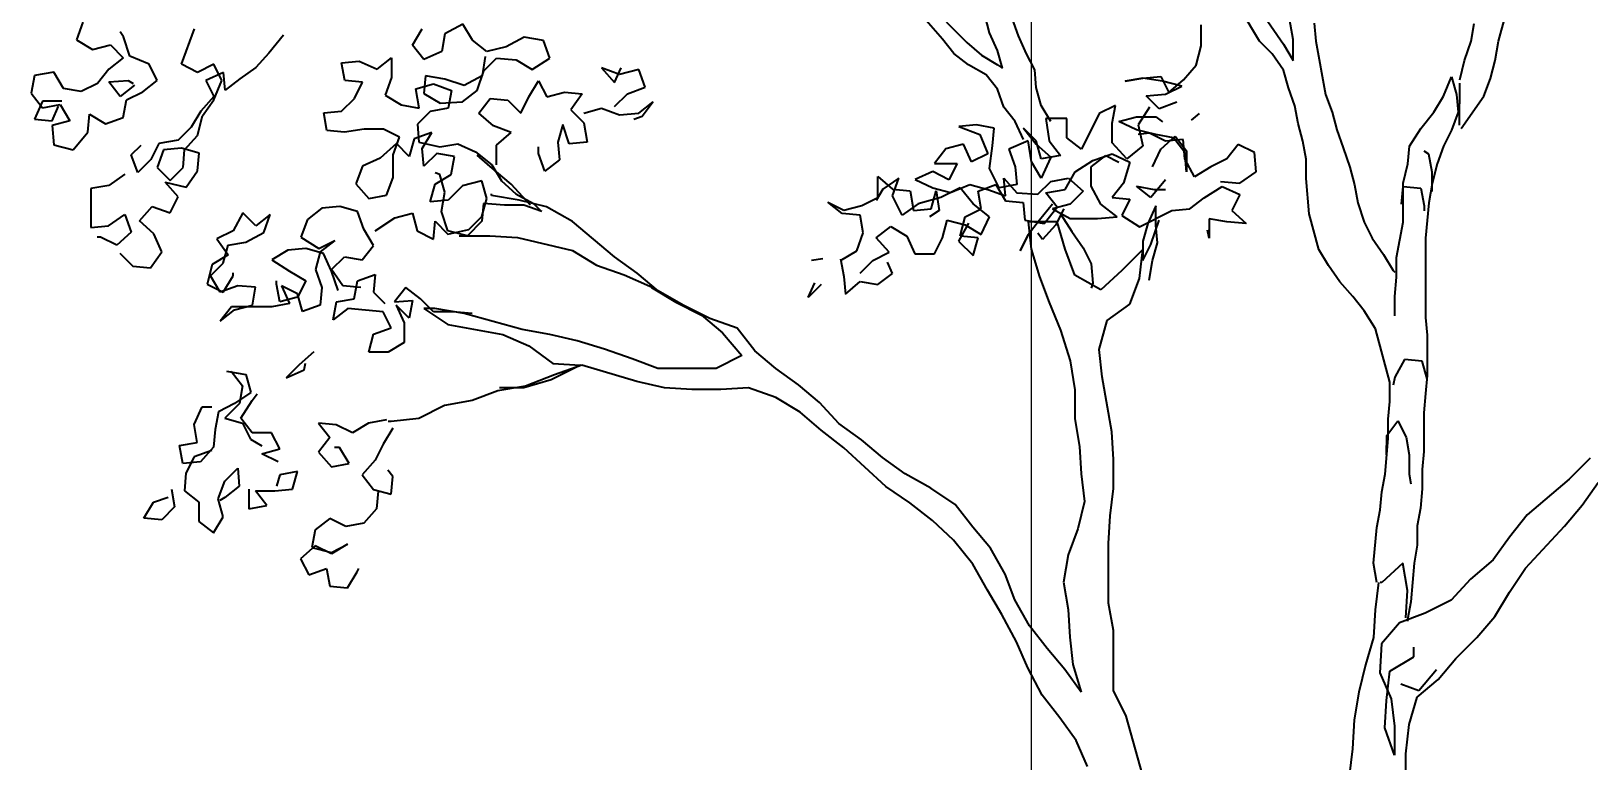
# Model space of a CAD drawing. Header units: millimetres. Extents: x 684983 to 685377, y 990360 to 990509.
# Drawn here: x 685205.085 to 685206.475, y 990432.965 to 990433.616 of the extents above; entities that cross this region are included whole.
import ezdxf

# ---------------------------------------------------------------- set-up
doc = ezdxf.new("R2010")
doc.units = ezdxf.units.MM
doc.header["$PDMODE"] = 35
doc.header["$PDSIZE"] = 0.2
doc.layers.add('dim', color=7, linetype='Continuous')
doc.layers.add('TEAK', color=7, linetype='Continuous')
doc.layers.add('grid', color=8, linetype='Continuous', lineweight=9)
doc.styles.add('DIM', font='ARIALN.TTF', dxfattribs={"width": 0.8, "height": 1})
doc.dimstyles.get("Standard").update_dxf_attribs({"dimtxt": 1, "dimasz": 0.18, "dimexe": 0.18, "dimexo": 0.0625, "dimgap": 0.09, "dimtad": 0, "dimrnd": 0.05, "dimzin": 0, "dimdsep": 46, "dimtxsty": 'DIM', "dimcen": 0.09, "dimse1": 1, "dimse2": 1, "dimsd1": 1, "dimsd2": 1, "dimadec": 0, "dimazin": 0, "dimtfac": 1, "dimtix": 1, "dimtofl": 0, "dimtmove": 2, "dimatfit": 3, "dimfxl": 0, "dimtolj": 1, "dimtzin": 0, "dimarcsym": 0})

# ---------------------------------------------------------------- blocks, each defined once
blk = doc.blocks.new('*D55')
at = {"layer": 'Defpoints', "color": 0, "transparency": 16777216}
for p in [(685208.7645, 990433.898), (685205.9175, 990423.491), (685206.7643, 990423.2593)]:
    blk.add_point(p, dxfattribs=at)
at = {"layer": 'dim', "color": 0, "transparency": 16777216, "insert": (685208.1878, 990428.4628), "char_height": 1, "attachment_point": 5, "rotation": 74.7002, "style": 'DIM'}
blk.add_mtext('\\A1;10.80', dxfattribs=at)
blk = doc.blocks.new('A$C25655A80')
at = {"color": 62}
for p, q in [((-0.05552, 1.30454), (-0.06126, 1.33627)), ((0.06656, 1.30346), (0.07524, 1.33518)), ((-0.27372, 1.32685), (-0.24971, 1.30279)), ((-0.21894, 1.30661), (-0.22661, 1.32777)), ((-0.26413, 1.30473), (-0.27949, 1.32205)), ((-0.23624, 1.30855), (-0.23912, 1.31913)), ((-0.07571, 1.30359), (-0.08723, 1.32283)), ((-0.07473, 1.3209), (-0.06129, 1.30166)), ((-0.77553, 1.31481), (-0.77938, 1.30424)), ((-0.7515, 1.30614), (-0.75342, 1.30902)), ((-0.71691, 1.28976), (-0.7092, 1.3109)), ((-0.65633, 1.30701), (-0.665, 1.29644)), ((-0.57944, 1.30117), (-0.57366, 1.31078)), ((-0.5602, 1.30788), (-0.56214, 1.29731)), ((-0.54962, 1.31364), (-0.5602, 1.30788)), ((-0.54386, 1.30402), (-0.54962, 1.31364)), ((-0.23145, 1.29797), (-0.23624, 1.30855)), ((-0.21415, 1.29603), (-0.21894, 1.30661)), ((-0.11032, 1.30074), (-0.11031, 1.31324)), ((-0.04302, 1.31414), (-0.04207, 1.30356)), ((0.05022, 1.30348), (0.05215, 1.31405)), ((-0.77938, 1.30424), (-0.76978, 1.29846)), ((-0.76978, 1.29846), (-0.7592, 1.30134)), ((-0.7592, 1.30134), (-0.75152, 1.29364)), ((-0.74767, 1.2946), (-0.7515, 1.30614)), ((-0.57271, 1.29251), (-0.57944, 1.30117)), ((-0.56214, 1.29731), (-0.57271, 1.29251)), ((-0.53522, 1.29729), (-0.54386, 1.30402)), ((-0.52368, 1.30016), (-0.53522, 1.29729)), ((-0.5131, 1.30592), (-0.52368, 1.30016)), ((-0.50157, 1.30398), (-0.5131, 1.30592)), ((-0.49773, 1.29341), (-0.50157, 1.30398)), ((-0.2574, 1.29607), (-0.26413, 1.30473)), ((-0.24971, 1.30279), (-0.24106, 1.29509)), ((-0.22857, 1.28739), (-0.23145, 1.29797)), ((-0.11321, 1.28921), (-0.11032, 1.30074)), ((-0.06803, 1.2959), (-0.07571, 1.30359)), ((-0.06129, 1.30166), (-0.05553, 1.29204)), ((-0.05553, 1.29204), (-0.05552, 1.30454)), ((-0.04207, 1.30356), (-0.03633, 1.27184)), ((0.04636, 1.29195), (0.05022, 1.30348)), ((0.06463, 1.29193), (0.06656, 1.30346)), ((-0.75152, 1.29364), (-0.76017, 1.28692)), ((-0.73614, 1.28978), (-0.74767, 1.2946)), ((-0.73134, 1.28016), (-0.73614, 1.28978)), ((-0.7073, 1.28495), (-0.71691, 1.28976)), ((-0.69769, 1.28974), (-0.7073, 1.28495)), ((-0.69289, 1.28013), (-0.69769, 1.28974)), ((-0.665, 1.29644), (-0.67269, 1.2878)), ((-0.62174, 1.29064), (-0.61117, 1.29159)), ((-0.61983, 1.28006), (-0.62174, 1.29064)), ((-0.61117, 1.29159), (-0.6006, 1.28677)), ((-0.6006, 1.28677), (-0.59194, 1.29349)), ((-0.59194, 1.29349), (-0.59195, 1.28196)), ((-0.53618, 1.2944), (-0.53812, 1.28287)), ((-0.53715, 1.28575), (-0.52945, 1.29344)), ((-0.52945, 1.29344), (-0.51792, 1.29246)), ((-0.51792, 1.29246), (-0.50831, 1.28669)), ((-0.50831, 1.28669), (-0.49773, 1.29341)), ((-0.24876, 1.28933), (-0.2574, 1.29607)), ((-0.23819, 1.28356), (-0.24876, 1.28933)), ((-0.24106, 1.29509), (-0.23145, 1.28932)), ((-0.23145, 1.28932), (-0.22857, 1.28739)), ((-0.20935, 1.28641), (-0.21415, 1.29603)), ((-0.12091, 1.28056), (-0.11321, 1.28921)), ((-0.06131, 1.28628), (-0.06803, 1.2959)), ((0.04347, 1.28041), (0.04636, 1.29195)), ((0.06173, 1.28136), (0.06463, 1.29193)), ((-0.8044, 1.28311), (-0.80633, 1.27254)), ((-0.79286, 1.28503), (-0.8044, 1.28311)), ((-0.7871, 1.27541), (-0.79286, 1.28503)), ((-0.76017, 1.28692), (-0.76691, 1.27827)), ((-0.76018, 1.27923), (-0.74864, 1.28018)), ((-0.75346, 1.27057), (-0.76018, 1.27923)), ((-0.74864, 1.28018), (-0.74576, 1.27825)), ((-0.74, 1.27344), (-0.73134, 1.28016)), ((-0.69192, 1.28493), (-0.7025, 1.28014)), ((-0.7025, 1.28014), (-0.6977, 1.27052)), ((-0.69771, 1.2686), (-0.69289, 1.28013)), ((-0.69097, 1.27436), (-0.69192, 1.28493)), ((-0.68231, 1.28108), (-0.69097, 1.27436)), ((-0.67269, 1.2878), (-0.68231, 1.28108)), ((-0.60926, 1.27909), (-0.61983, 1.28006)), ((-0.61407, 1.26948), (-0.60926, 1.27909)), ((-0.59195, 1.28196), (-0.5958, 1.27139)), ((-0.57176, 1.2829), (-0.57273, 1.27233)), ((-0.56023, 1.28097), (-0.57176, 1.2829)), ((-0.5487, 1.27711), (-0.56023, 1.28097)), ((-0.53812, 1.28287), (-0.5487, 1.27711)), ((-0.54101, 1.27422), (-0.53715, 1.28575)), ((-0.51025, 1.27035), (-0.50447, 1.27995)), ((-0.50447, 1.27995), (-0.49968, 1.27034)), ((-0.46698, 1.28761), (-0.45929, 1.27895)), ((-0.4564, 1.28376), (-0.46698, 1.28761)), ((-0.45929, 1.27895), (-0.45544, 1.2876)), ((-0.44487, 1.28663), (-0.4564, 1.28376)), ((-0.44103, 1.27605), (-0.44487, 1.28663)), ((-0.23147, 1.2749), (-0.23819, 1.28356)), ((-0.2084, 1.27584), (-0.20935, 1.28641)), ((-0.15552, 1.27964), (-0.14494, 1.28155)), ((-0.14494, 1.28155), (-0.15552, 1.27964)), ((-0.14494, 1.28155), (-0.13437, 1.2825)), ((-0.13341, 1.27962), (-0.14494, 1.28155)), ((-0.13437, 1.2825), (-0.12957, 1.27288)), ((-0.12188, 1.27672), (-0.13341, 1.27962)), ((-0.12957, 1.27288), (-0.12091, 1.28056)), ((-0.05843, 1.2757), (-0.06131, 1.28628)), ((0.05788, 1.27079), (0.06173, 1.28136)), ((-0.80633, 1.27254), (-0.79961, 1.26388)), ((-0.77653, 1.27347), (-0.7871, 1.27541)), ((-0.76691, 1.27827), (-0.77653, 1.27347)), ((-0.7448, 1.27729), (-0.75346, 1.27057)), ((-0.74962, 1.26864), (-0.74, 1.27344)), ((-0.6977, 1.27052), (-0.7054, 1.26187)), ((-0.5958, 1.27139), (-0.5862, 1.26561)), ((-0.57754, 1.27522), (-0.56696, 1.27809)), ((-0.57562, 1.26368), (-0.57754, 1.27522)), ((-0.57273, 1.27233), (-0.56312, 1.26655)), ((-0.56696, 1.27809), (-0.55639, 1.27423)), ((-0.55639, 1.27423), (-0.55832, 1.26366)), ((-0.54967, 1.2675), (-0.54101, 1.27422)), ((-0.51507, 1.26074), (-0.51025, 1.27035)), ((-0.49968, 1.27034), (-0.4891, 1.27321)), ((-0.4891, 1.27321), (-0.47853, 1.27224)), ((-0.47853, 1.27224), (-0.48526, 1.26263)), ((-0.45931, 1.26453), (-0.45161, 1.27222)), ((-0.45161, 1.27222), (-0.44103, 1.27605)), ((-0.22763, 1.26432), (-0.23147, 1.2749)), ((-0.20552, 1.26526), (-0.2084, 1.27584)), ((-0.14303, 1.27097), (-0.1315, 1.27192)), ((-0.13535, 1.26327), (-0.14303, 1.27097)), ((-0.1315, 1.27192), (-0.12188, 1.27672)), ((-0.0546, 1.26512), (-0.05843, 1.2757)), ((-0.03633, 1.27184), (-0.03249, 1.26126)), ((0.04344, 1.2535), (0.04347, 1.27849)), ((0.0444, 1.25157), (0.05788, 1.27079)), ((-0.7996, 1.26773), (-0.80442, 1.25716)), ((-0.79961, 1.26388), (-0.78903, 1.2658)), ((-0.78807, 1.26772), (-0.7996, 1.26773)), ((-0.79385, 1.25619), (-0.78999, 1.26484)), ((-0.78903, 1.2658), (-0.78327, 1.25618)), ((-0.75155, 1.25807), (-0.74962, 1.26864)), ((-0.7054, 1.26187), (-0.71118, 1.25227)), ((-0.70444, 1.25899), (-0.69771, 1.2686)), ((-0.63234, 1.26085), (-0.62177, 1.2618)), ((-0.63043, 1.25027), (-0.63234, 1.26085)), ((-0.62177, 1.2618), (-0.61407, 1.26948)), ((-0.5862, 1.26561), (-0.57562, 1.26368)), ((-0.5689, 1.26175), (-0.57659, 1.25407)), ((-0.55832, 1.26366), (-0.5689, 1.26175)), ((-0.56312, 1.26655), (-0.54967, 1.2675)), ((-0.54006, 1.26076), (-0.53332, 1.26941)), ((-0.53141, 1.25306), (-0.54006, 1.26076)), ((-0.53332, 1.26941), (-0.52275, 1.26844)), ((-0.52275, 1.26844), (-0.51507, 1.26074)), ((-0.48526, 1.26263), (-0.47758, 1.25494)), ((-0.47757, 1.2607), (-0.467, 1.26358)), ((-0.467, 1.26358), (-0.45643, 1.25972)), ((-0.45643, 1.25972), (-0.44489, 1.26067)), ((-0.44489, 1.26067), (-0.43623, 1.2674)), ((-0.43623, 1.2674), (-0.44297, 1.25875)), ((-0.22091, 1.25566), (-0.22763, 1.26432)), ((-0.19976, 1.25564), (-0.20552, 1.26526)), ((-0.17092, 1.26042), (-0.18151, 1.23928)), ((-0.1613, 1.26522), (-0.17092, 1.26042)), ((-0.16323, 1.25465), (-0.1613, 1.26522)), ((-0.14112, 1.26424), (-0.14785, 1.25367)), ((-0.12477, 1.26711), (-0.13535, 1.26327)), ((-0.11613, 1.25653), (-0.11132, 1.26037)), ((-0.05268, 1.25455), (-0.0546, 1.26512)), ((-0.03249, 1.26126), (-0.02962, 1.25068)), ((-0.80442, 1.25716), (-0.79385, 1.25619)), ((-0.78327, 1.25618), (-0.79385, 1.2533)), ((-0.79385, 1.2533), (-0.7929, 1.24177)), ((-0.7727, 1.24944), (-0.77173, 1.26001)), ((-0.77173, 1.26001), (-0.76213, 1.25424)), ((-0.76213, 1.25424), (-0.75155, 1.25807)), ((-0.71118, 1.25227), (-0.71888, 1.24458)), ((-0.70734, 1.24746), (-0.70444, 1.25899)), ((-0.60832, 1.25121), (-0.61986, 1.2493)), ((-0.59678, 1.2512), (-0.60832, 1.25121)), ((-0.58718, 1.24638), (-0.59678, 1.2512)), ((-0.57659, 1.25407), (-0.57564, 1.24349)), ((-0.52084, 1.24921), (-0.53141, 1.25306)), ((-0.49008, 1.25399), (-0.49297, 1.24341)), ((-0.48624, 1.24245), (-0.49008, 1.25399)), ((-0.47758, 1.25494), (-0.47567, 1.2434)), ((-0.44297, 1.25875), (-0.44778, 1.25683)), ((-0.24398, 1.25376), (-0.25456, 1.25281)), ((-0.25456, 1.25281), (-0.24207, 1.24799)), ((-0.23341, 1.25183), (-0.24398, 1.25376)), ((-0.23438, 1.24126), (-0.23341, 1.25183)), ((-0.21611, 1.24508), (-0.22091, 1.25566)), ((-0.21611, 1.25181), (-0.20843, 1.24219)), ((-0.20843, 1.24412), (-0.21611, 1.25181)), ((-0.20264, 1.25757), (-0.20073, 1.24411)), ((-0.19015, 1.25756), (-0.20264, 1.25757)), ((-0.19016, 1.24602), (-0.19015, 1.25756)), ((-0.16324, 1.24311), (-0.16323, 1.25465)), ((-0.15939, 1.25561), (-0.14881, 1.25848)), ((-0.14882, 1.25079), (-0.15939, 1.25561)), ((-0.14881, 1.25848), (-0.13728, 1.25847)), ((-0.14785, 1.25367), (-0.14498, 1.24117)), ((-0.13728, 1.25847), (-0.13343, 1.25558)), ((-0.04981, 1.24397), (-0.05268, 1.25455)), ((-0.7929, 1.24177), (-0.78137, 1.23887)), ((-0.78137, 1.23887), (-0.7727, 1.24944)), ((-0.74676, 1.23596), (-0.74099, 1.24172)), ((-0.73041, 1.24267), (-0.73523, 1.23306)), ((-0.71888, 1.24458), (-0.73041, 1.24267)), ((-0.71504, 1.23881), (-0.70734, 1.24746)), ((-0.61986, 1.2493), (-0.63043, 1.25027)), ((-0.5891, 1.24254), (-0.59872, 1.2339)), ((-0.59103, 1.23581), (-0.58718, 1.24638)), ((-0.58142, 1.23484), (-0.5891, 1.24254)), ((-0.57853, 1.24542), (-0.58142, 1.23484)), ((-0.56795, 1.24925), (-0.57853, 1.24542)), ((-0.57564, 1.24349), (-0.56315, 1.2406)), ((-0.57372, 1.23964), (-0.56795, 1.24925)), ((-0.56315, 1.2406), (-0.55257, 1.24251)), ((-0.55257, 1.24251), (-0.542, 1.23769)), ((-0.5295, 1.24153), (-0.52084, 1.24921)), ((-0.49297, 1.24341), (-0.49202, 1.23284)), ((-0.47567, 1.2434), (-0.48624, 1.24245)), ((-0.25169, 1.24223), (-0.26226, 1.23936)), ((-0.24689, 1.23165), (-0.25169, 1.24223)), ((-0.24207, 1.24799), (-0.23727, 1.23645)), ((-0.21323, 1.24412), (-0.22477, 1.23932)), ((-0.21132, 1.23162), (-0.21323, 1.24412)), ((-0.20555, 1.23354), (-0.20843, 1.24412)), ((-0.20843, 1.24219), (-0.19978, 1.23449)), ((-0.20073, 1.24411), (-0.19401, 1.23545)), ((-0.18151, 1.23928), (-0.19016, 1.24602)), ((-0.1546, 1.23349), (-0.16324, 1.24311)), ((-0.13729, 1.2479), (-0.14882, 1.25079)), ((-0.14113, 1.24886), (-0.14786, 1.24791)), ((-0.13152, 1.24405), (-0.14113, 1.24886)), ((-0.12671, 1.24596), (-0.13729, 1.2479)), ((-0.13441, 1.23924), (-0.12575, 1.24692)), ((-0.12095, 1.245), (-0.13152, 1.24405)), ((-0.11999, 1.23731), (-0.12671, 1.24596)), ((-0.12575, 1.24692), (-0.11903, 1.23827)), ((-0.12, 1.23346), (-0.12095, 1.245)), ((-0.08826, 1.24208), (-0.095, 1.23344)), ((-0.07866, 1.23727), (-0.08826, 1.24208)), ((-0.0479, 1.23339), (-0.04981, 1.24397)), ((-0.02962, 1.25068), (-0.02578, 1.2401)), ((-0.74293, 1.22538), (-0.74676, 1.23596)), ((-0.73523, 1.23306), (-0.74293, 1.22538)), ((-0.72753, 1.23882), (-0.73139, 1.22825)), ((-0.71696, 1.23977), (-0.72753, 1.23882)), ((-0.70639, 1.23688), (-0.71696, 1.23977)), ((-0.71601, 1.22824), (-0.71504, 1.23881)), ((-0.70736, 1.22631), (-0.70639, 1.23688)), ((-0.59872, 1.2339), (-0.6093, 1.2291)), ((-0.59104, 1.22236), (-0.59103, 1.23581)), ((-0.57277, 1.22907), (-0.57372, 1.23964)), ((-0.56507, 1.23675), (-0.57277, 1.22907)), ((-0.5545, 1.23482), (-0.56507, 1.23675)), ((-0.55643, 1.22425), (-0.5545, 1.23482)), ((-0.542, 1.23769), (-0.5324, 1.22999)), ((-0.53336, 1.22903), (-0.54104, 1.23577)), ((-0.52951, 1.22999), (-0.5295, 1.24153)), ((-0.50451, 1.2367), (-0.50451, 1.24054)), ((-0.50068, 1.22612), (-0.50451, 1.2367)), ((-0.49202, 1.23284), (-0.50068, 1.22612)), ((-0.26226, 1.23936), (-0.269, 1.23071)), ((-0.23727, 1.23645), (-0.24689, 1.23165)), ((-0.23632, 1.2278), (-0.23438, 1.24126)), ((-0.22477, 1.23932), (-0.22094, 1.22875)), ((-0.19978, 1.23449), (-0.20556, 1.222)), ((-0.19401, 1.23545), (-0.20555, 1.23354)), ((-0.18537, 1.22583), (-0.17479, 1.23255)), ((-0.17575, 1.2287), (-0.1671, 1.23543)), ((-0.17479, 1.23255), (-0.16325, 1.23638)), ((-0.1671, 1.23543), (-0.15941, 1.23157)), ((-0.16325, 1.23638), (-0.15268, 1.23157)), ((-0.14498, 1.24117), (-0.1546, 1.23349)), ((-0.13923, 1.22867), (-0.13441, 1.23924)), ((-0.11424, 1.22288), (-0.12, 1.23346)), ((-0.11904, 1.22577), (-0.11999, 1.23731)), ((-0.11903, 1.23827), (-0.11904, 1.22577)), ((-0.095, 1.23344), (-0.10462, 1.22864)), ((-0.0777, 1.22573), (-0.07866, 1.23727)), ((-0.04791, 1.22186), (-0.0479, 1.23339)), ((-0.02578, 1.2401), (-0.02195, 1.22856)), ((0.02516, 1.23621), (0.02228, 1.23814)), ((0.02708, 1.22564), (0.02516, 1.23621)), ((-0.75062, 1.22442), (-0.76024, 1.2177)), ((-0.73139, 1.22825), (-0.7237, 1.22055)), ((-0.7237, 1.22055), (-0.71601, 1.22824)), ((-0.71409, 1.2167), (-0.70736, 1.22631)), ((-0.6093, 1.2291), (-0.61316, 1.21853)), ((-0.56316, 1.22425), (-0.56605, 1.22522)), ((-0.56605, 1.21849), (-0.55643, 1.22425)), ((-0.56029, 1.21368), (-0.56316, 1.22425)), ((-0.52087, 1.21845), (-0.53336, 1.22903)), ((-0.5324, 1.22999), (-0.52664, 1.22037)), ((-0.26997, 1.22591), (-0.28054, 1.22111)), ((-0.26036, 1.22109), (-0.26997, 1.22591)), ((-0.269, 1.23071), (-0.25554, 1.2307)), ((-0.25554, 1.2307), (-0.26036, 1.22109)), ((-0.23056, 1.21626), (-0.23632, 1.2278)), ((-0.22094, 1.22875), (-0.21998, 1.21817)), ((-0.20556, 1.222), (-0.21132, 1.23162)), ((-0.19115, 1.21526), (-0.18537, 1.22583)), ((-0.17577, 1.21717), (-0.17575, 1.2287)), ((-0.15268, 1.23157), (-0.15654, 1.21907)), ((-0.10462, 1.22864), (-0.11424, 1.22288)), ((-0.08732, 1.21901), (-0.0777, 1.22573)), ((-0.02195, 1.22856), (-0.01907, 1.21799)), ((0.02707, 1.2141), (0.02708, 1.22564)), ((-0.77081, 1.21579), (-0.77083, 1.19272)), ((-0.76024, 1.2177), (-0.77081, 1.21579)), ((-0.72659, 1.2196), (-0.71409, 1.2167)), ((-0.71891, 1.21094), (-0.72659, 1.2196)), ((-0.61316, 1.21853), (-0.60547, 1.20987)), ((-0.5949, 1.21179), (-0.59104, 1.22236)), ((-0.56895, 1.20792), (-0.56605, 1.21849)), ((-0.54971, 1.21751), (-0.55837, 1.20887)), ((-0.53817, 1.22038), (-0.54971, 1.21751)), ((-0.5353, 1.20981), (-0.53817, 1.22038)), ((-0.52664, 1.22037), (-0.51799, 1.21268)), ((-0.50935, 1.20594), (-0.52087, 1.21845)), ((-0.29978, 1.21536), (-0.30363, 1.20863)), ((-0.30266, 1.21056), (-0.30265, 1.22305)), ((-0.30265, 1.22305), (-0.29401, 1.21535)), ((-0.29016, 1.22208), (-0.29978, 1.21536)), ((-0.29401, 1.21151), (-0.29016, 1.22208)), ((-0.29401, 1.21535), (-0.28343, 1.21438)), ((-0.28343, 1.21438), (-0.28152, 1.20285)), ((-0.28054, 1.22111), (-0.26997, 1.21629)), ((-0.27095, 1.2038), (-0.26805, 1.21437)), ((-0.26997, 1.21629), (-0.2594, 1.2134)), ((-0.26805, 1.21437), (-0.26614, 1.20283)), ((-0.25363, 1.21628), (-0.26517, 1.21052)), ((-0.2594, 1.2134), (-0.24786, 1.2182)), ((-0.24595, 1.20666), (-0.25363, 1.21628)), ((-0.24786, 1.2182), (-0.23729, 1.2153)), ((-0.24306, 1.21435), (-0.23248, 1.21818)), ((-0.24115, 1.20377), (-0.24306, 1.21435)), ((-0.23729, 1.2153), (-0.22672, 1.21145)), ((-0.23248, 1.21818), (-0.22672, 1.20856)), ((-0.21998, 1.21817), (-0.23056, 1.21626)), ((-0.22767, 1.22202), (-0.21999, 1.21336)), ((-0.22672, 1.21145), (-0.22767, 1.22202)), ((-0.20749, 1.21239), (-0.1998, 1.22008)), ((-0.20269, 1.21335), (-0.19115, 1.21526)), ((-0.1998, 1.22008), (-0.18922, 1.22199)), ((-0.18922, 1.22199), (-0.18057, 1.21429)), ((-0.18057, 1.21429), (-0.18827, 1.20661)), ((-0.17001, 1.20659), (-0.17577, 1.21717)), ((-0.15654, 1.21907), (-0.16327, 1.21043)), ((-0.14885, 1.21714), (-0.13828, 1.21521)), ((-0.1402, 1.21041), (-0.14885, 1.21714)), ((-0.13154, 1.22097), (-0.1402, 1.21041)), ((-0.13828, 1.21521), (-0.13155, 1.21521)), ((-0.10848, 1.21038), (-0.0979, 1.2171)), ((-0.09886, 1.21998), (-0.08732, 1.21901)), ((-0.0979, 1.2171), (-0.08733, 1.21228)), ((-0.046, 1.20071), (-0.04791, 1.22186)), ((-0.01907, 1.21799), (-0.01716, 1.20741)), ((0.00879, 1.20643), (0.00977, 1.217)), ((0.00977, 1.217), (0.02034, 1.21603)), ((0.02034, 1.21603), (0.02225, 1.20545)), ((-0.74199, 1.19654), (-0.73429, 1.20518)), ((-0.73429, 1.20518), (-0.72372, 1.20133)), ((-0.72372, 1.20133), (-0.71891, 1.21094)), ((-0.62278, 1.20508), (-0.63336, 1.20413)), ((-0.61221, 1.20219), (-0.62278, 1.20508)), ((-0.60547, 1.20987), (-0.5949, 1.21179)), ((-0.55837, 1.20887), (-0.56895, 1.20792)), ((-0.56222, 1.20214), (-0.56029, 1.21368)), ((-0.53722, 1.20693), (-0.5382, 1.19635)), ((-0.53819, 1.19924), (-0.5353, 1.20981)), ((-0.52473, 1.20595), (-0.53722, 1.20693)), ((-0.51319, 1.20594), (-0.52473, 1.20595)), ((-0.51799, 1.21268), (-0.50742, 1.2069)), ((-0.50262, 1.20209), (-0.51319, 1.20594)), ((-0.50742, 1.2069), (-0.50358, 1.20305)), ((-0.33247, 1.2077), (-0.32286, 1.20288)), ((-0.32382, 1.20096), (-0.33247, 1.2077)), ((-0.32286, 1.20288), (-0.31228, 1.20576)), ((-0.31228, 1.20576), (-0.30266, 1.21056)), ((-0.28825, 1.19997), (-0.29401, 1.21151)), ((-0.27863, 1.20669), (-0.28825, 1.19997)), ((-0.26517, 1.21052), (-0.27863, 1.20669)), ((-0.23634, 1.19896), (-0.24595, 1.20666)), ((-0.22672, 1.20856), (-0.21615, 1.20759)), ((-0.21999, 1.21336), (-0.20749, 1.21239)), ((-0.21615, 1.20759), (-0.2152, 1.19702)), ((-0.19885, 1.20662), (-0.20655, 1.19701)), ((-0.20366, 1.19508), (-0.19596, 1.20469)), ((-0.19596, 1.20469), (-0.20269, 1.21335)), ((-0.18827, 1.20661), (-0.19885, 1.20373)), ((-0.1604, 1.19889), (-0.17001, 1.20659)), ((-0.16327, 1.21043), (-0.1527, 1.20946)), ((-0.1527, 1.20946), (-0.15752, 1.19985)), ((-0.13732, 1.2056), (-0.14214, 1.19503)), ((-0.13733, 1.19406), (-0.13732, 1.2056)), ((-0.11714, 1.20366), (-0.10848, 1.21038)), ((-0.08733, 1.21228), (-0.09215, 1.20267)), ((-0.01716, 1.20741), (-0.01332, 1.19587)), ((0.02225, 1.20545), (0.02225, 1.20257)), ((-0.76026, 1.19367), (-0.75064, 1.20039)), ((-0.75064, 1.20039), (-0.7468, 1.18981)), ((-0.73335, 1.18884), (-0.74199, 1.19654)), ((-0.68046, 1.20129), (-0.68624, 1.19072)), ((-0.67278, 1.19359), (-0.68046, 1.20129)), ((-0.66412, 1.20031), (-0.67278, 1.19359)), ((-0.66798, 1.18974), (-0.66412, 1.20031)), ((-0.64201, 1.19741), (-0.64587, 1.18684)), ((-0.63336, 1.20413), (-0.64201, 1.19741)), ((-0.60837, 1.19161), (-0.61221, 1.20219)), ((-0.60165, 1.19064), (-0.5901, 1.19832)), ((-0.5901, 1.19832), (-0.57953, 1.2012)), ((-0.57953, 1.2012), (-0.57665, 1.19062)), ((-0.56704, 1.1858), (-0.56607, 1.19638)), ((-0.56607, 1.19638), (-0.55839, 1.18868)), ((-0.55839, 1.1906), (-0.56222, 1.20214)), ((-0.5382, 1.19635), (-0.54685, 1.18771)), ((-0.54589, 1.19155), (-0.53819, 1.19924)), ((-0.31325, 1.19999), (-0.32382, 1.20096)), ((-0.31133, 1.18942), (-0.31325, 1.19999)), ((-0.28152, 1.20285), (-0.27095, 1.2038)), ((-0.26614, 1.20283), (-0.27191, 1.19899)), ((-0.26423, 1.18649), (-0.26134, 1.19706)), ((-0.26134, 1.19706), (-0.25077, 1.19417)), ((-0.25366, 1.18744), (-0.25076, 1.19897)), ((-0.25076, 1.19897), (-0.24115, 1.20377)), ((-0.24116, 1.18839), (-0.23634, 1.19896)), ((-0.2152, 1.19702), (-0.20366, 1.19508)), ((-0.20655, 1.19701), (-0.21328, 1.18836)), ((-0.19885, 1.20373), (-0.18828, 1.19795)), ((-0.19212, 1.20373), (-0.19694, 1.19412)), ((-0.19405, 1.20084), (-0.18733, 1.19026)), ((-0.18828, 1.19795), (-0.17194, 1.19794)), ((-0.17194, 1.19794), (-0.1604, 1.19889)), ((-0.15752, 1.19985), (-0.14695, 1.19311)), ((-0.14695, 1.19311), (-0.12771, 1.20271)), ((-0.14023, 1.18253), (-0.13541, 1.19694)), ((-0.12771, 1.20271), (-0.11714, 1.20366)), ((-0.10561, 1.19788), (-0.10562, 1.18634)), ((-0.09504, 1.19595), (-0.10561, 1.19788)), ((-0.0835, 1.19497), (-0.09504, 1.19595)), ((-0.09215, 1.20267), (-0.0835, 1.19497)), ((-0.04026, 1.17955), (-0.046, 1.20071)), ((-0.01332, 1.19587), (-0.00853, 1.18625)), ((-0.77083, 1.19272), (-0.76026, 1.19367)), ((-0.76507, 1.18695), (-0.76699, 1.18695)), ((-0.75546, 1.18213), (-0.76507, 1.18695)), ((-0.7468, 1.18981), (-0.75546, 1.18213)), ((-0.72855, 1.17826), (-0.73335, 1.18884)), ((-0.68624, 1.19072), (-0.69586, 1.18592)), ((-0.67856, 1.18398), (-0.66798, 1.18974)), ((-0.64587, 1.18684), (-0.6353, 1.1801)), ((-0.60262, 1.18199), (-0.60837, 1.19161)), ((-0.57665, 1.19062), (-0.56704, 1.1858)), ((-0.55839, 1.18868), (-0.54589, 1.19155)), ((-0.54685, 1.18771), (-0.55839, 1.1906)), ((-0.55166, 1.18771), (-0.5334, 1.1877)), ((-0.5334, 1.1877), (-0.51706, 1.18672)), ((-0.51706, 1.18672), (-0.48438, 1.179)), ((-0.31519, 1.17884), (-0.31133, 1.18942)), ((-0.30365, 1.18652), (-0.29499, 1.19325)), ((-0.29596, 1.17787), (-0.30365, 1.18652)), ((-0.29499, 1.19325), (-0.28538, 1.18747)), ((-0.28538, 1.18747), (-0.28058, 1.17689)), ((-0.26905, 1.17688), (-0.26423, 1.18649)), ((-0.24884, 1.19513), (-0.25462, 1.18456)), ((-0.24308, 1.18647), (-0.25366, 1.18744)), ((-0.25077, 1.19417), (-0.24116, 1.18839)), ((-0.24598, 1.1759), (-0.24308, 1.18647)), ((-0.2181, 1.17876), (-0.21328, 1.18836)), ((-0.21328, 1.18836), (-0.2181, 1.17876)), ((-0.20463, 1.18547), (-0.20751, 1.18932)), ((-0.19694, 1.19412), (-0.20463, 1.18547)), ((-0.18733, 1.19026), (-0.18061, 1.18064)), ((-0.14214, 1.19503), (-0.14503, 1.18446)), ((-0.13638, 1.18349), (-0.13733, 1.19406)), ((-0.10562, 1.18634), (-0.10658, 1.19115)), ((-0.00853, 1.18625), (-0.00181, 1.17664)), ((-0.75354, 1.17732), (-0.74586, 1.16963)), ((-0.73529, 1.16865), (-0.72855, 1.17826)), ((-0.69586, 1.18592), (-0.68914, 1.1763)), ((-0.69203, 1.1715), (-0.68913, 1.18207)), ((-0.68913, 1.18207), (-0.67856, 1.18398)), ((-0.65357, 1.17915), (-0.66319, 1.1734)), ((-0.64299, 1.18011), (-0.65357, 1.17915)), ((-0.63242, 1.17721), (-0.64299, 1.18011)), ((-0.63434, 1.17818), (-0.63724, 1.1676)), ((-0.6353, 1.1801), (-0.62568, 1.1849)), ((-0.62568, 1.1849), (-0.63434, 1.17818)), ((-0.62762, 1.16663), (-0.63242, 1.17721)), ((-0.60935, 1.17335), (-0.60262, 1.18199)), ((-0.48438, 1.179), (-0.46997, 1.17033)), ((-0.32481, 1.17309), (-0.31519, 1.17884)), ((-0.30558, 1.17307), (-0.29596, 1.17787)), ((-0.28058, 1.17689), (-0.26905, 1.17688)), ((-0.25462, 1.18456), (-0.24598, 1.1759)), ((-0.18061, 1.18064), (-0.17581, 1.17103)), ((-0.14503, 1.18446), (-0.14504, 1.17292)), ((-0.14504, 1.17292), (-0.14023, 1.18253)), ((-0.13928, 1.17292), (-0.13638, 1.18349)), ((-0.0345, 1.16994), (-0.04026, 1.17955)), ((-0.74586, 1.16963), (-0.73529, 1.16865)), ((-0.69876, 1.17054), (-0.70165, 1.15901)), ((-0.69972, 1.16382), (-0.69203, 1.1715)), ((-0.68914, 1.1763), (-0.69876, 1.17054)), ((-0.66319, 1.1734), (-0.65262, 1.16666)), ((-0.63724, 1.1676), (-0.6334, 1.15703)), ((-0.62762, 1.1676), (-0.61993, 1.17528)), ((-0.6209, 1.15798), (-0.62762, 1.1676)), ((-0.61993, 1.17528), (-0.60935, 1.17335)), ((-0.46997, 1.17033), (-0.45363, 1.16455)), ((-0.33538, 1.17406), (-0.34211, 1.1731)), ((-0.32481, 1.17405), (-0.32289, 1.16347)), ((-0.31328, 1.16538), (-0.30558, 1.17307)), ((-0.29405, 1.16537), (-0.29693, 1.1721)), ((-0.17581, 1.17103), (-0.17486, 1.15949)), ((-0.14121, 1.16138), (-0.13928, 1.17292)), ((-0.02778, 1.16032), (-0.0345, 1.16994)), ((-0.00181, 1.17664), (0.00395, 1.16702)), ((-0.70165, 1.15901), (-0.69204, 1.1542)), ((-0.69396, 1.1542), (-0.69972, 1.16382)), ((-0.69204, 1.1542), (-0.68627, 1.1638)), ((-0.68627, 1.1638), (-0.68626, 1.16573)), ((-0.66031, 1.15897), (-0.66031, 1.1609)), ((-0.6584, 1.1484), (-0.66031, 1.15897)), ((-0.65262, 1.16666), (-0.64301, 1.16088)), ((-0.64301, 1.16088), (-0.64783, 1.15127)), ((-0.62379, 1.15509), (-0.62762, 1.16663)), ((-0.61418, 1.15028), (-0.61225, 1.16085)), ((-0.61225, 1.16085), (-0.60167, 1.16469)), ((-0.60167, 1.16469), (-0.60264, 1.15411)), ((-0.45363, 1.16455), (-0.43826, 1.15781)), ((-0.34405, 1.15099), (-0.3402, 1.15964)), ((-0.33636, 1.15868), (-0.34405, 1.15099)), ((-0.32289, 1.16347), (-0.32194, 1.1529)), ((-0.32194, 1.1529), (-0.31328, 1.16058)), ((-0.31328, 1.16058), (-0.30271, 1.15865)), ((-0.30271, 1.15865), (-0.29405, 1.16537)), ((-0.17486, 1.15949), (-0.17582, 1.15661)), ((-0.02009, 1.15166), (-0.02778, 1.16032)), ((0.00395, 1.16702), (0.00491, 1.16605)), ((-0.68339, 1.15803), (-0.69396, 1.1542)), ((-0.67281, 1.15706), (-0.68339, 1.15803)), ((-0.67475, 1.14649), (-0.67281, 1.15706)), ((-0.64783, 1.15127), (-0.6584, 1.1484)), ((-0.65743, 1.15801), (-0.65264, 1.14743)), ((-0.64782, 1.15319), (-0.65743, 1.15801)), ((-0.64495, 1.14262), (-0.64782, 1.15319)), ((-0.6334, 1.15703), (-0.63437, 1.14645)), ((-0.62476, 1.14837), (-0.61418, 1.15028)), ((-0.61033, 1.157), (-0.6209, 1.15798)), ((-0.60264, 1.15411), (-0.59592, 1.14738)), ((-0.58341, 1.15698), (-0.59015, 1.14833)), ((-0.59015, 1.14833), (-0.57957, 1.14929)), ((-0.57477, 1.15024), (-0.58341, 1.15698)), ((-0.57957, 1.14929), (-0.58151, 1.13871)), ((-0.56708, 1.14255), (-0.57477, 1.15024)), ((-0.43826, 1.15781), (-0.43729, 1.15685)), ((-0.43729, 1.15685), (-0.42288, 1.14818)), ((-0.01337, 1.143), (-0.02009, 1.15166)), ((-0.68724, 1.14554), (-0.69398, 1.13689)), ((-0.69398, 1.13689), (-0.68532, 1.14362)), ((-0.66321, 1.14552), (-0.68724, 1.14554)), ((-0.68532, 1.14362), (-0.67475, 1.14649)), ((-0.65264, 1.14743), (-0.66321, 1.14552)), ((-0.63437, 1.14645), (-0.64495, 1.14262)), ((-0.62669, 1.13779), (-0.62476, 1.14837)), ((-0.61803, 1.14452), (-0.62669, 1.13779)), ((-0.59688, 1.14257), (-0.61803, 1.14452)), ((-0.59209, 1.13296), (-0.59688, 1.14257)), ((-0.58919, 1.14641), (-0.58439, 1.13583)), ((-0.58151, 1.13871), (-0.58919, 1.14641)), ((-0.56612, 1.14447), (-0.57285, 1.14447)), ((-0.57285, 1.14447), (-0.55844, 1.13485)), ((-0.55555, 1.14254), (-0.56708, 1.14255)), ((-0.54882, 1.14157), (-0.56612, 1.14447)), ((-0.54401, 1.14156), (-0.55555, 1.14254)), ((-0.51422, 1.13192), (-0.54882, 1.14157)), ((-0.42288, 1.14818), (-0.40751, 1.14048)), ((-0.40751, 1.14048), (-0.39502, 1.12989)), ((-0.00665, 1.13242), (-0.01337, 1.143)), ((-0.60266, 1.12912), (-0.59209, 1.13296)), ((-0.58439, 1.13583), (-0.5844, 1.1243)), ((-0.55844, 1.13485), (-0.52576, 1.12905)), ((-0.49788, 1.12902), (-0.51422, 1.13192)), ((0.00197, 1.10069), (-0.00665, 1.13242)), ((-0.60556, 1.11855), (-0.60266, 1.12912)), ((-0.5844, 1.1243), (-0.59402, 1.11854)), ((-0.52576, 1.12905), (-0.51039, 1.12231)), ((-0.51039, 1.12231), (-0.49598, 1.11172)), ((-0.48154, 1.12516), (-0.49788, 1.12902)), ((-0.46521, 1.12034), (-0.48154, 1.12516)), ((-0.39502, 1.12989), (-0.3835, 1.11642)), ((-0.63824, 1.11858), (-0.6469, 1.1109)), ((-0.59402, 1.11854), (-0.60556, 1.11855)), ((-0.44887, 1.11456), (-0.46521, 1.12034)), ((-0.43349, 1.10878), (-0.44887, 1.11456)), ((-0.3835, 1.11642), (-0.39889, 1.10875)), ((0.01063, 1.11414), (0.00486, 1.10357)), ((0.02121, 1.11317), (0.01063, 1.11414)), ((0.02408, 1.10259), (0.02121, 1.11317)), ((-0.69016, 1.10709), (-0.67863, 1.10516)), ((-0.68728, 1.10709), (-0.68056, 1.09843)), ((-0.67863, 1.10516), (-0.67575, 1.09458)), ((-0.6469, 1.1109), (-0.6546, 1.10321)), ((-0.6546, 1.10321), (-0.64402, 1.10801)), ((-0.64402, 1.10801), (-0.64305, 1.11185)), ((-0.47963, 1.11074), (-0.49695, 1.10211)), ((-0.49598, 1.11172), (-0.47963, 1.11074)), ((-0.39889, 1.10875), (-0.43349, 1.10878)), ((0.00486, 1.10357), (0.00389, 1.09876)), ((-0.67575, 1.09458), (-0.68537, 1.08786)), ((-0.68056, 1.09843), (-0.68249, 1.08786)), ((-0.6748, 1.08977), (-0.67191, 1.09362)), ((-0.51329, 1.09732), (-0.52771, 1.09733)), ((-0.49695, 1.10211), (-0.51329, 1.09732)), ((0.00196, 1.08915), (0.00197, 1.10069)), ((-0.70942, 1.07539), (-0.7046, 1.08595)), ((-0.7046, 1.08595), (-0.69883, 1.08595)), ((-0.68537, 1.08786), (-0.69499, 1.08306)), ((-0.68249, 1.08786), (-0.69115, 1.07921)), ((-0.68154, 1.0792), (-0.6748, 1.08977)), ((0.00099, 1.07858), (0.00196, 1.08915)), ((-0.7075, 1.06481), (-0.70942, 1.07539)), ((-0.69499, 1.08306), (-0.69692, 1.07249)), ((-0.69115, 1.07921), (-0.68058, 1.07632)), ((-0.67482, 1.07055), (-0.68154, 1.0792)), ((-0.68058, 1.07632), (-0.67578, 1.0667)), ((-0.6354, 1.07628), (-0.62868, 1.06762)), ((-0.62482, 1.07531), (-0.6354, 1.07628)), ((-0.61521, 1.07049), (-0.62482, 1.07531)), ((-0.6056, 1.07625), (-0.61521, 1.07049)), ((-0.59502, 1.07816), (-0.6056, 1.07625)), ((0.00002, 1.06897), (0.00675, 1.07761)), ((0.00098, 1.06704), (0.00099, 1.07858)), ((0.00675, 1.07761), (0.01155, 1.068)), ((-0.69692, 1.07249), (-0.69789, 1.06192)), ((-0.67578, 1.0667), (-0.66905, 1.06285)), ((-0.66328, 1.07054), (-0.67482, 1.07055)), ((-0.65848, 1.06092), (-0.66328, 1.07054)), ((-0.62868, 1.06762), (-0.63541, 1.05898)), ((-0.59118, 1.07335), (-0.59696, 1.06375)), ((-0.00097, 1.0459), (0.00098, 1.06704)), ((0.00001, 1.05743), (0.00002, 1.06897)), ((0.01155, 1.068), (0.01346, 1.05742)), ((-0.71808, 1.0629), (-0.7075, 1.06481)), ((-0.71617, 1.05232), (-0.71808, 1.0629)), ((-0.69886, 1.05999), (-0.70944, 1.05616)), ((-0.69789, 1.06192), (-0.70559, 1.05327)), ((-0.66906, 1.05804), (-0.65848, 1.06092)), ((-0.65945, 1.05323), (-0.66906, 1.05804)), ((-0.63541, 1.05898), (-0.62773, 1.05032)), ((-0.62291, 1.06185), (-0.6258, 1.06185)), ((-0.61715, 1.05223), (-0.62291, 1.06185)), ((-0.59696, 1.06375), (-0.60177, 1.05414)), ((0.01346, 1.05742), (0.01345, 1.04588)), ((-0.70559, 1.05327), (-0.71617, 1.05232)), ((-0.70944, 1.05616), (-0.71425, 1.04655)), ((-0.69118, 1.04172), (-0.68349, 1.04941)), ((-0.68349, 1.04941), (-0.68253, 1.03883)), ((-0.64792, 1.04745), (-0.6585, 1.04554)), ((-0.65081, 1.03688), (-0.64792, 1.04745)), ((-0.62773, 1.05032), (-0.61715, 1.05223)), ((-0.60177, 1.05414), (-0.60947, 1.04549)), ((-0.59121, 1.04452), (-0.59409, 1.04836)), ((-0.71425, 1.04655), (-0.71522, 1.03598)), ((-0.69504, 1.03115), (-0.69118, 1.04172)), ((-0.68253, 1.03883), (-0.69119, 1.03211)), ((-0.6585, 1.04554), (-0.66042, 1.03881)), ((-0.60947, 1.04549), (-0.60275, 1.03684)), ((-0.59218, 1.03394), (-0.59121, 1.04452)), ((-0.0029, 1.03532), (-0.00097, 1.0459)), ((0.01345, 1.04588), (0.01441, 1.04012)), ((-0.73927, 1.01966), (-0.73349, 1.02926)), ((-0.73349, 1.02926), (-0.72484, 1.03214)), ((-0.72291, 1.03695), (-0.721, 1.02637)), ((-0.71522, 1.03598), (-0.70658, 1.02924)), ((-0.70658, 1.02924), (-0.70659, 1.0177)), ((-0.69216, 1.02058), (-0.69504, 1.03115)), ((-0.69119, 1.03211), (-0.69408, 1.03019)), ((-0.67677, 1.0369), (-0.67678, 1.02537)), ((-0.67292, 1.03594), (-0.66139, 1.03593)), ((-0.6662, 1.02728), (-0.67292, 1.03594)), ((-0.66139, 1.03593), (-0.65081, 1.03688)), ((-0.60275, 1.03684), (-0.59218, 1.03394)), ((-0.59987, 1.03587), (-0.60084, 1.0253)), ((-0.00387, 1.02475), (-0.0029, 1.03532)), ((-0.7287, 1.01869), (-0.73927, 1.01966)), ((-0.721, 1.02637), (-0.7287, 1.01869)), ((-0.69794, 1.01097), (-0.69216, 1.02058)), ((-0.67678, 1.02537), (-0.6662, 1.02728)), ((-0.62872, 1.01956), (-0.63738, 1.01283)), ((-0.61911, 1.01474), (-0.62872, 1.01956)), ((-0.60084, 1.0253), (-0.60853, 1.01665)), ((-0.0058, 1.01418), (-0.00387, 1.02475)), ((-0.70659, 1.0177), (-0.69794, 1.01097)), ((-0.63738, 1.01283), (-0.63931, 1.00226)), ((-0.60853, 1.01665), (-0.61911, 1.01474)), ((-0.00774, 0.99303), (-0.0058, 1.01418)), ((-0.63739, 1.00322), (-0.64604, 0.99554)), ((-0.63931, 1.00226), (-0.62778, 0.99937)), ((-0.62778, 0.99841), (-0.63739, 1.00322)), ((-0.61816, 1.00417), (-0.62778, 0.99841)), ((-0.62778, 0.99937), (-0.61816, 1.00417)), ((-0.64604, 0.99554), (-0.64125, 0.98592)), ((-0.00583, 0.98149), (-0.00774, 0.99303)), ((-0.64125, 0.98592), (-0.63067, 0.98976)), ((-0.63067, 0.98976), (-0.62876, 0.97918)), ((-0.61818, 0.97821), (-0.61241, 0.98782)), ((-0.61241, 0.98782), (-0.61144, 0.98974)), ((-0.62876, 0.97918), (-0.61818, 0.97821))]:
    blk.add_line(p, q, dxfattribs=at)
for p, q in [((0.03385, 1.27081), (0.03866, 1.28234)), ((0.03866, 1.28234), (0.04154, 1.27176)), ((0.02807, 1.2612), (0.03385, 1.27081)), ((0.04154, 1.27176), (0.04249, 1.26119)), ((0.02037, 1.2516), (0.02807, 1.2612)), ((0.04249, 1.26119), (0.03864, 1.25062)), ((0.01363, 1.24103), (0.02037, 1.2516)), ((0.03864, 1.25062), (0.03382, 1.24101)), ((0.01266, 1.23045), (0.01363, 1.24103)), ((0.03382, 1.24101), (0.02997, 1.23044)), ((0.00977, 1.21892), (0.01266, 1.23045)), ((0.02997, 1.23044), (0.02707, 1.21891)), ((0.00975, 1.19585), (0.00977, 1.21892)), ((0.02707, 1.21891), (0.02514, 1.20737)), ((-0.53241, 1.21173), (-0.53241, 1.21269)), ((-0.51607, 1.20883), (-0.53241, 1.21173)), ((-0.49974, 1.20497), (-0.51607, 1.20883)), ((-0.48436, 1.1963), (-0.49974, 1.20497)), ((0.02514, 1.20737), (0.0232, 1.18623)), ((-0.45939, 1.17513), (-0.48436, 1.1963)), ((-0.21328, 1.19605), (-0.21137, 1.17971)), ((-0.19597, 1.19604), (-0.21328, 1.19605)), ((-0.19118, 1.17969), (-0.19597, 1.19604)), ((0.00588, 1.17471), (0.00975, 1.19585)), ((0.0232, 1.18623), (0.02315, 1.13912)), ((-0.21137, 1.17971), (-0.20658, 1.16336)), ((-0.18543, 1.16431), (-0.19118, 1.17969)), ((-0.14504, 1.17965), (-0.15755, 1.16716)), ((-0.14698, 1.16235), (-0.14504, 1.17965)), ((-0.44594, 1.16551), (-0.45939, 1.17513)), ((0.00587, 1.16317), (0.00588, 1.17471)), ((-0.43345, 1.15492), (-0.44594, 1.16551)), ((-0.20658, 1.16336), (-0.20082, 1.14798)), ((-0.17005, 1.15564), (-0.18543, 1.16431)), ((-0.15755, 1.16716), (-0.17005, 1.15564)), ((-0.15276, 1.14697), (-0.14698, 1.16235)), ((0.0049, 1.15164), (0.00587, 1.16317)), ((-0.41808, 1.14625), (-0.43345, 1.15492)), ((0.00489, 1.1401), (0.0049, 1.15164)), ((-0.4027, 1.13855), (-0.41808, 1.14625)), ((-0.20082, 1.14798), (-0.19411, 1.13163)), ((-0.16623, 1.13737), (-0.15276, 1.14697)), ((-0.38637, 1.13277), (-0.4027, 1.13855)), ((-0.37581, 1.1193), (-0.38637, 1.13277)), ((-0.19411, 1.13163), (-0.18836, 1.11336)), ((-0.17105, 1.12007), (-0.16623, 1.13737)), ((0.02315, 1.13912), (0.0241, 1.12855)), ((0.0241, 1.12855), (0.02408, 1.10451)), ((-0.36332, 1.10871), (-0.37581, 1.1193)), ((-0.18836, 1.11336), (-0.18549, 1.09605)), ((-0.16914, 1.10373), (-0.17105, 1.12007)), ((-0.49502, 1.10499), (-0.51233, 1.09828)), ((-0.47867, 1.11074), (-0.49502, 1.10499)), ((-0.446, 1.1011), (-0.47867, 1.11074)), ((-0.34987, 1.09909), (-0.36332, 1.10871)), ((-0.1634, 1.07104), (-0.16914, 1.10373)), ((0.02408, 1.10451), (0.02311, 1.09394)), ((-0.52867, 1.09541), (-0.54406, 1.08965)), ((-0.51233, 1.09828), (-0.52867, 1.09541)), ((-0.42966, 1.09724), (-0.446, 1.1011)), ((-0.41332, 1.09626), (-0.42966, 1.09724)), ((-0.39601, 1.09625), (-0.41332, 1.09626)), ((-0.37967, 1.09719), (-0.39601, 1.09625)), ((-0.36333, 1.09141), (-0.37967, 1.09719)), ((-0.33738, 1.0885), (-0.34987, 1.09909)), ((-0.18549, 1.09605), (-0.18551, 1.07875)), ((0.02311, 1.09394), (0.02214, 1.08241)), ((-0.56041, 1.08678), (-0.57579, 1.07911)), ((-0.54406, 1.08965), (-0.56041, 1.08678)), ((-0.34892, 1.08275), (-0.36333, 1.09141)), ((-0.32586, 1.076), (-0.33738, 1.0885)), ((-0.59214, 1.0772), (-0.59406, 1.0772)), ((-0.57579, 1.07911), (-0.59214, 1.0772)), ((-0.33644, 1.07216), (-0.34892, 1.08275)), ((-0.31241, 1.06637), (-0.32586, 1.076)), ((-0.18551, 1.07875), (-0.18264, 1.06241)), ((0.02214, 1.08241), (0.02212, 1.05933)), ((-0.32299, 1.06157), (-0.33644, 1.07216)), ((-0.29992, 1.05578), (-0.31241, 1.06637)), ((-0.16246, 1.0547), (-0.1634, 1.07104)), ((-0.29801, 1.03848), (-0.32299, 1.06157)), ((-0.18264, 1.06241), (-0.18169, 1.04606)), ((0.02212, 1.05933), (0.02115, 1.04876)), ((-0.28647, 1.04616), (-0.29992, 1.05578)), ((-0.16247, 1.03739), (-0.16246, 1.0547)), ((0.02115, 1.04876), (0.02114, 1.03723)), ((0.12113, 1.0554), (0.10862, 1.04291)), ((-0.2836, 1.02885), (-0.29801, 1.03848)), ((-0.2711, 1.03749), (-0.28647, 1.04616)), ((-0.18169, 1.04606), (-0.17978, 1.02972)), ((0.10862, 1.04291), (0.08361, 1.02179)), ((0.1163, 1.02753), (0.12592, 1.04097)), ((-0.27016, 1.01827), (-0.2836, 1.02885)), ((-0.25669, 1.02787), (-0.2711, 1.03749)), ((-0.17978, 1.02972), (-0.18364, 1.01338)), ((-0.16441, 1.02105), (-0.16247, 1.03739)), ((0.02114, 1.03723), (0.02016, 1.02569)), ((-0.24613, 1.0144), (-0.25669, 1.02787)), ((-0.16539, 1.00471), (-0.16441, 1.02105)), ((0.02016, 1.02569), (0.01823, 1.01512)), ((0.08361, 1.02179), (0.07302, 1.00834)), ((0.10571, 1.01504), (0.1163, 1.02753)), ((-0.25767, 1.00672), (-0.27016, 1.01827)), ((-0.23556, 1.00189), (-0.24613, 1.0144)), ((-0.18364, 1.01338), (-0.18942, 0.998)), ((0.01823, 1.01512), (0.01822, 1.00358)), ((0.08262, 0.99007), (0.10571, 1.01504)), ((-0.24615, 0.99229), (-0.25767, 1.00672)), ((-0.22693, 0.9865), (-0.23556, 1.00189)), ((-0.16542, 0.96914), (-0.16539, 1.00471)), ((0.01822, 1.00358), (0.01629, 0.99301)), ((0.07302, 1.00834), (0.0634, 0.99489)), ((-0.23751, 0.9769), (-0.24615, 0.99229)), ((-0.18942, 0.998), (-0.19232, 0.98167)), ((0.00956, 0.99302), (-0.00295, 0.98149)), ((0.01243, 0.97667), (0.00956, 0.99302)), ((0.01629, 0.99301), (0.01435, 0.96994)), ((0.0634, 0.99489), (0.04993, 0.98337)), ((-0.22117, 0.97112), (-0.22693, 0.9865)), ((0.04993, 0.98337), (0.03838, 0.97088)), ((0.07299, 0.97565), (0.08262, 0.99007)), ((-0.22887, 0.96247), (-0.23751, 0.9769)), ((-0.19232, 0.98167), (-0.18945, 0.96532)), ((-0.00487, 0.98149), (-0.00681, 0.96515)), ((-0.00295, 0.98149), (-0.00391, 0.98149)), ((0.01145, 0.96033), (0.01243, 0.97667)), ((0.06433, 0.96124), (0.07299, 0.97565)), ((-0.21253, 0.95573), (-0.22117, 0.97112)), ((-0.18945, 0.96532), (-0.18851, 0.94898)), ((-0.16255, 0.9528), (-0.16542, 0.96914)), ((-0.00681, 0.96515), (-0.00778, 0.94881)), ((0.01435, 0.96994), (0.01241, 0.95937)), ((0.03838, 0.97088), (0.02299, 0.9632)), ((-0.22023, 0.94612), (-0.22887, 0.96247)), ((-0.20197, 0.94226), (-0.21253, 0.95573)), ((0.00761, 0.95745), (-0.00298, 0.94496)), ((0.02299, 0.9632), (0.00761, 0.95745)), ((0.01241, 0.95937), (0.01241, 0.95841)), ((0.05374, 0.94876), (0.06433, 0.96124)), ((-0.21352, 0.93074), (-0.22023, 0.94612)), ((-0.18851, 0.94898), (-0.1866, 0.93263)), ((-0.16258, 0.91723), (-0.16255, 0.9528)), ((-0.00778, 0.94881), (-0.0126, 0.93247)), ((0.04123, 0.93627), (0.05374, 0.94876)), ((-0.19141, 0.92975), (-0.20197, 0.94226)), ((-0.00298, 0.94496), (-0.00396, 0.92766)), ((0.00181, 0.92862), (0.01624, 0.93725)), ((0.01624, 0.93725), (0.01624, 0.94302)), ((0.03065, 0.92378), (0.04123, 0.93627)), ((-0.20488, 0.91439), (-0.21352, 0.93074)), ((-0.18181, 0.91629), (-0.19141, 0.92975)), ((-0.1866, 0.93263), (-0.18181, 0.91629)), ((-0.0126, 0.93247), (-0.01646, 0.91614)), ((-0.00396, 0.92766), (0.00276, 0.91227)), ((-0.00013, 0.91131), (0.00181, 0.92862)), ((0.02969, 0.92955), (0.0191, 0.91706)), ((0.0191, 0.91706), (0.00853, 0.92092)), ((0.01814, 0.91322), (0.03065, 0.92378)), ((-0.19432, 0.90092), (-0.20488, 0.91439)), ((-0.15491, 0.90184), (-0.16258, 0.91723)), ((-0.01646, 0.91614), (-0.01936, 0.8998)), ((-0.0011, 0.89497), (-0.00013, 0.91131)), ((0.00276, 0.91227), (0.00467, 0.89593)), ((0.01332, 0.89688), (0.01814, 0.91322)), ((-0.18472, 0.88745), (-0.19432, 0.90092)), ((-0.14532, 0.86723), (-0.15491, 0.90184)), ((-0.01936, 0.8998), (-0.02034, 0.88249)), ((0.00465, 0.87863), (-0.0011, 0.89497)), ((0.00467, 0.89593), (0.00465, 0.87863)), ((0.01138, 0.87958), (0.01332, 0.89688)), ((-0.178, 0.87206), (-0.18472, 0.88745)), ((-0.02034, 0.88249), (-0.02228, 0.86615)), ((0.01135, 0.84497), (0.01138, 0.87958))]:
    blk.add_line(p, q)
blk = doc.blocks.new('TR')
blk.add_blockref('A$C25655A80', (0.01921, 0.01485, 1.34531))

msp = doc.modelspace()

# ---------------------------------------------------------------- linework, layer by layer
at = {"layer": 'grid'}
msp.add_line((685205.9771, 990509.1548), (685205.9771, 990370.8996), dxfattribs=at)

# ---------------------------------------------------------------- block references
at = {"layer": 'TEAK', "xscale": 1.5, "yscale": 1.5, "zscale": 1.5}
msp.add_blockref('TR', (685206.2655, 990431.63), dxfattribs=at)

# ---------------------------------------------------------------- dimensions: what is measured, and where the dimension line sits
at = {"layer": 'dim'}
dim = msp.add_aligned_dim(p1=(685208.7645, 990433.898), p2=(685205.9175, 990423.491), distance=0.8779, dimstyle='Standard', dxfattribs=at)
dim.commit()
dim.dimension.update_dxf_attribs({"geometry": '*D55', "text_midpoint": (685208.1878, 990428.4628)})

doc.saveas('drawing.dxf')
